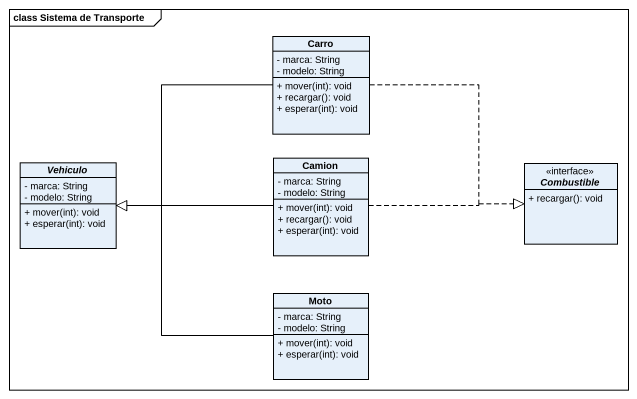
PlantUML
@startuml
mainframe class Sistema de Transporte
hide circle
hide empty members
skinparam classAttributeIconSize 0
class Carro {
  - marca: String
  - modelo: String
  + mover(int): void
  + recargar(): void
  + esperar(int): void
}
abstract class Vehiculo {
  - marca: String
  - modelo: String
  + mover(int): void
  + esperar(int): void
}
class Camion {
  - marca: String
  - modelo: String
  + mover(int): void
  + recargar(): void
  + esperar(int): void
}
interface Combustible {
  + recargar(): void
}
class Moto {
  - marca: String
  - modelo: String
  + mover(int): void
  + esperar(int): void
}
Carro -left-|> Vehiculo
Carro .right.|> Combustible
Camion -left-|> Vehiculo
Camion .right.|> Combustible
Moto -left-|> Vehiculo
@enduml
